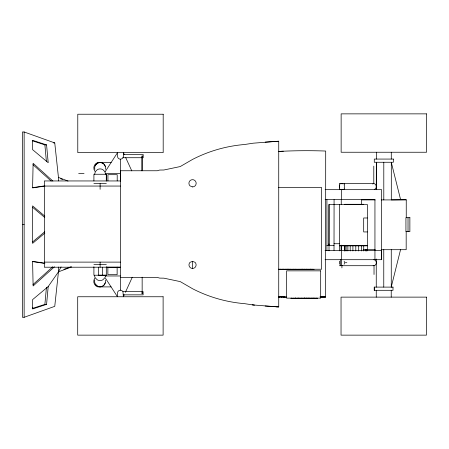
<?xml version="1.0" encoding="UTF-8"?>
<svg xmlns="http://www.w3.org/2000/svg" width="449" height="449" viewBox="0 0 449 449"><rect width="100%" height="100%" fill="white"/><g stroke="black" fill="none" stroke-linecap="round" stroke-linejoin="round"><path stroke-width="0.67" d="M93.908 266.762L93.908 275.226L106.306 275.226L106.306 266.762M98.359 267.211L98.359 275.226L106.306 275.226M102.585 275.226L102.585 267.211M106.306 180.958L106.306 174.257L93.908 174.257L93.908 180.953M367.377 249.695L367.377 204.514L329.01 204.514L328.943 245.48L329.01 243.964M32.233 308.514L44.883 304.377L46.449 287.242M48.2 286.557L32.592 299.623L32.592 308.951L46.573 304.377L48.2 286.557L58.449 271.858L61.07 266.908M58.449 267.02L58.449 271.858L54.756 306.347L24.139 317.297L22.45 317.297L22.45 131.972L24.139 131.972L54.756 142.928L58.449 177.417L58.449 180.891M94.644 174.257L95.379 171.585L97.377 169.627A5.511 5.455 0 0 1 102.838 169.627L104.836 171.585L105.571 174.257M320.249 297.294A526.554 526.554 0 0 0 325.626 297.12L325.699 151.044A526.554 526.554 0 0 0 278.633 151.431M400.542 249.695L391.225 287.107M105.161 171.748L117.543 152.615L117.543 156.246A2.941 2.941 0 0 0 120.484 159.193C123.817 159.131 123.761 154.961 123.424 152.615L124.294 154.507M105.307 282.819L103.893 285.216L102.765 286.064A5.511 5.455 0 0 1 97.304 286.064L95.3 284.11M124.216 294.864L123.352 296.755L122.959 291.654A2.941 2.941 0 0 0 117.464 293.124L117.464 296.755L105.459 278.2M125.372 292.35L132.287 277.235M142.535 156.516C143.18 155.343 140.964 155.932 142.114 156.628M95.379 165.266L97.377 163.307A5.511 5.455 0 0 1 102.838 163.307L103.972 164.154L105.386 166.551M32.99 284.559L52.752 266.796M54.447 266.796L33.119 285.962L32.592 261.363L44.9 263.193M32.502 242.028L44.754 231.774M44.849 233.11L32.592 243.369L32.592 205.906L44.849 216.165M340.634 183.944L341.914 183.546L343.193 183.944M372.513 183.944C375.998 181.901 377.991 188.4 374.455 189.456M58.449 271.858L71.543 266.914M63.887 269.344L71.015 266.829M341.251 265.606L342.576 265.606M339.332 265.707L373.793 265.707L375.072 265.303L376.009 264.203A3.059 2.66 -90 0 0 376.009 261.2L375.072 260.1L373.793 259.696M32.266 187.704L44.58 185.875M44.9 186.077L32.592 187.912L33.119 163.307L52.887 181.076M192.542 261.312L190.017 262.356A3.57 3.57 0 0 0 190.017 267.402A3.57 3.57 0 0 0 195.068 267.402A3.57 3.57 0 0 0 195.068 262.356L192.542 261.312L192.542 268.446M142.153 292.726C140.863 293.102 142.849 294.247 142.529 292.944M276.606 141.368L278.734 141.227L278.734 306.936L253.152 304.966M277.291 141.3L253.152 143.197L244.593 144.505A138.157 138.157 0 0 0 192.66 159.367L180.234 166.557L163.857 169.997L159.67 170.048L157.285 170.76L120.411 170.755L120.411 290.183M265.207 142.108L278.734 141.227M278.734 151.436L283.336 151.206M406.25 217.709L406.25 199.676L391.309 199.912L391.309 162.409M53.627 142.928L54.756 142.928M32.233 140.756L44.883 144.892L46.573 144.892L48.2 162.718L32.592 149.652L32.592 140.324L46.573 144.892M123.424 154.529L143.197 154.529L143.197 157.722L123.032 157.722M111.161 162.476L97.871 162.476A5.702 5.702 0 0 0 94.93 171.344M78.67 173.398L84.047 173.398M105.464 173.398L120.484 173.398M120.411 180.958L44.333 180.947L44.333 267.222L120.411 267.206M372.541 183.546L339.332 183.484L339.332 189.557L344.495 189.557L344.495 188.204M93.908 183.641L106.306 183.641M44.333 186.054L120.411 186.054M278.431 187.463L321.563 187.463L321.563 269.243L278.431 269.243M325.127 189.674L381.644 189.674L381.644 259.696L325.059 259.696M325.127 199.631L374.943 199.631L374.943 259.696M375.263 199.912L361.35 199.912L361.35 204.722M381.184 199.912L406.177 199.912M344.596 204.289L363.724 204.289M409.943 217.709L405.93 217.709L405.93 231.662L409.87 231.662L409.87 217.709M367.377 217.984L363.684 217.984L363.684 231.937L367.377 231.937M22.45 224.635L24.139 224.635M334.017 243.728L339.528 243.728M326.844 245.48L334.078 245.407M339.528 245.407L367.377 245.407M339.596 245.844L367.377 245.844M363.235 249.695L375.313 249.695M381.184 249.695L406.177 249.695L406.177 231.662M325.059 250.368L381.577 250.368L381.577 259.696M44.333 262.115L120.411 262.115M345.298 262.704L346.858 262.704M93.908 264.528L106.306 264.528M106.306 267.211L120.298 267.206M279.284 269.608L283.409 269.608L283.409 269.243M283.774 269.608L287.994 269.608L287.994 269.243L287.899 269.608M314.087 269.608L310.012 269.608L310.012 269.243M105.392 275.972L120.411 275.972M120.411 277.409L157.285 277.398L159.67 278.111L163.857 278.161L180.234 281.602L192.66 288.791A138.157 138.157 0 0 0 244.593 303.659L253.073 304.961M111.088 286.9L97.871 286.9A5.674 5.674 0 0 1 94.891 278.01M122.959 291.654L143.119 291.654L143.119 294.847L123.352 294.847M278.56 296.694L285.121 296.694M320.115 296.694L325.699 296.694M278.565 297.176L281.585 297.176L281.585 296.694M286.069 297.176L282.129 297.176L282.129 296.694M290.829 298.417L297.345 298.417M304.04 298.417L304.04 298.13L304.08 298.417L301.745 298.417L301.745 298.13M317.342 298.417L313.952 298.417L313.952 298.13M44.883 304.377L46.573 304.377M320.075 296.941L325.626 297.12M278.543 296.727L283.263 296.963A526.554 526.554 0 0 0 286.619 297.098M265.135 306.05L278.734 306.936M276.505 306.79L277.213 306.858M252.209 304.826L254.6 305.107M32.266 261.565L44.58 263.4M373.13 265.606L373.793 265.707M60.615 178.786L62.568 179.482M58.449 177.417L68.04 181.065M32.451 307.891L33.686 308.368M32.502 207.247L44.754 217.501M32.99 164.71L51.192 181.076M125.731 157.655L131.787 170.878M391.298 162.375L400.615 199.676M44.883 144.892L46.387 161.348M408.023 217.709L408.023 231.662M391.281 152.245L391.281 159.069M391.264 249.695L391.264 287.079M391.225 290.301L391.225 297.126M383.794 162.28L383.794 199.912M383.766 249.695L383.766 287.079M376.402 152.245L376.402 159.069M376.256 258.994L376.256 287.107M376.256 290.301L376.256 297.126M374.488 287.107L374.488 290.301M374.028 265.628L374.028 274.491M373.793 166.141L373.793 183.546M367.007 249.593L367.007 250.985M366.625 249.593L366.625 250.985M365.508 249.593L365.508 250.985M363.724 245.407L363.724 250.985M361.406 245.407L361.406 250.985M358.7 245.407L358.7 250.985M355.799 245.407L355.799 250.985M352.903 245.407L352.903 250.985M350.198 245.407L350.198 250.985M347.88 245.407L347.88 250.985M346.095 245.407L346.095 250.985M344.978 245.407L344.978 250.985M344.596 246.108L344.596 250.985M344.495 183.484L344.495 184.831M341.914 265.707L341.914 267.901M341.605 189.674L341.605 199.631M341.627 259.696L341.627 265.707M341.537 250.368L341.537 259.696M341.251 199.794L341.251 204.514M341.251 245.844L341.251 250.694M341.184 245.115L341.184 250.671M340.684 259.696L340.684 265.707M339.596 204.514L339.528 250.851M334.078 199.631L334.017 250.368M329.01 204.514L329.01 250.851M326.911 199.631L326.911 250.694M317.061 298.13L317.045 298.417M316.893 298.13L316.893 298.417M316.82 298.13L316.82 298.417M315.316 298.13L315.316 298.417M314.205 298.13L314.205 298.417M313.997 298.13L313.997 298.417M313.688 298.13L313.688 298.417L311.668 298.417L311.668 298.13M313.307 269.243L313.307 269.608M312.914 298.13L312.874 298.417M312.796 298.13L312.796 298.417M312.538 269.243L312.538 269.608M312.308 269.243L312.364 269.608M312.145 269.243L312.145 269.608M311.988 269.243L311.988 269.608M311.786 269.243L311.786 269.608M311.398 298.13L311.398 298.417L308.542 298.417L308.542 298.13M311.095 269.243L311.095 269.608M310.77 269.243L310.77 269.608M310.646 269.243L310.702 269.608M310.551 269.243L310.551 269.608M310.478 269.243L310.45 269.608M310.287 269.243L310.321 269.608M310.259 298.13L310.259 298.417M310.164 269.243L310.22 269.608M310.091 269.243L310.096 269.608M309.602 269.243L309.602 269.608L305.965 269.608L305.965 269.243M309.642 298.13L309.642 298.417M309.586 298.13L309.586 298.417M308.912 269.243L308.912 269.608M308.839 269.243L308.794 269.608M308.772 298.13L308.772 298.417M308.205 269.243L308.278 269.608M308.003 298.13L308.081 298.417L304.428 298.417L304.428 298.13M307.733 298.417L307.733 298.13L307.638 298.417M307.705 269.243L307.705 269.608M307.621 269.243L307.621 269.608M307.015 269.243L307.015 269.608M306.886 298.13L306.886 298.417M306.499 269.243L306.499 269.608M306.414 298.13L306.414 298.417M306.403 269.243L306.319 269.608L306.269 269.243M306.196 298.13L306.196 298.417M306.089 269.243L306.089 269.608M305.522 269.243L305.522 269.608L301.885 269.608L301.885 269.243M305.157 298.13L305.157 298.417M304.832 269.243L304.832 269.608M304.759 269.243L304.759 269.608M304.714 269.243L304.714 269.608M304.708 298.13L304.708 298.417M304.579 298.13L304.579 298.417M304.484 298.13L304.484 298.417M304.197 269.243L304.197 269.608M304.119 269.243L304.119 269.608M303.619 269.243L303.619 269.608M303.541 269.243L303.541 269.608M302.991 298.13L302.991 298.417M302.935 269.243L302.935 269.608M302.525 269.243L302.508 269.608M302.418 269.243L302.418 269.608M302.317 269.243L302.317 269.608M302.239 269.243L302.239 269.608M302.183 269.243L302.183 269.608M302.009 269.243L302.009 269.608M301.992 298.13L301.992 298.417M301.475 269.243L301.475 269.608L297.923 269.608L297.923 269.243M301.29 269.243L301.29 269.608M301.178 269.243L301.178 269.608M300.903 298.13L300.903 298.417L297.951 298.417L297.951 298.13M300.549 269.243L300.549 269.608M300.392 269.243L300.392 269.608M300.055 269.243L300.055 269.608M299.663 269.243L299.663 269.608M299.472 298.13L299.472 298.417M299.225 269.243L299.292 269.608M298.209 269.243L298.209 269.608M298.203 298.13L298.203 298.417M298.153 269.243L298.153 269.608M298.147 298.13L298.147 298.417M297.996 298.13L297.996 298.417M297.025 269.243L297.025 269.608L293.096 269.608L293.096 269.243M296.267 269.243L296.267 269.608M295.981 269.243L295.981 269.608M295.908 269.243L295.908 269.608M295.56 269.243L295.56 269.608M295.498 298.13L295.526 298.417M295.408 269.243L295.408 269.608M295.431 298.13L295.431 298.417M295.358 298.13L295.358 298.417M295.122 298.13L295.122 298.417M294.791 269.243L294.791 269.608M294.667 269.243L294.667 269.608M293.983 269.243L293.983 269.608M293.466 269.243L293.466 269.608M293.292 269.243L293.292 269.608M293.298 298.13L293.298 298.417M293.186 269.243L293.186 269.608M292.445 269.243L292.445 269.608L288.381 269.608L288.426 269.243M292.305 269.243L292.305 269.608M291.76 298.13L291.743 298.417M291.541 298.13L291.541 298.417M291.423 269.243L291.401 269.608M290.963 269.243L290.963 269.608M290.8 269.243L290.8 269.608M290.694 269.243L290.694 269.608M290.632 269.243L290.632 269.608M290.116 269.243L290.116 269.608M289.801 269.243L289.801 269.608M289.437 269.243L289.453 269.608M289.089 269.243L289.089 269.608M288.976 269.243L288.976 269.608M288.864 269.243L288.864 269.608M288.746 269.243L288.769 269.608M288.696 269.243L288.696 269.608M288.505 269.243L288.505 269.608M287.876 269.243L287.876 269.608M287.747 269.243L287.758 269.608M287.624 269.243L287.646 269.608M287.607 269.243L287.607 269.608M287.433 269.243L287.489 269.608M287.349 269.243L287.394 269.608M286.894 269.243L286.894 269.608M286.726 269.243L286.726 269.608M286.58 269.243L286.58 269.608M286.209 269.243L286.209 269.608M285.974 269.243L285.974 269.608M285.794 269.243L285.794 269.608M285.474 269.243L285.474 269.608M285.194 269.243L285.194 269.608M285.109 269.243L285.109 269.608M284.761 269.243L284.761 269.608M284.453 296.694L284.453 297.176M284.088 269.243L284.088 269.608M283.942 269.243L283.942 269.608M283.774 269.243L283.83 269.608M283.532 296.694L283.532 297.176M283.285 269.243L283.285 269.608M283.117 269.243L283.117 269.608M283.072 269.243L283.072 269.608M282.937 269.243L282.96 269.608M282.859 269.243L282.859 269.608M282.752 269.243L282.775 269.608M282.589 269.243L282.589 269.608M282.342 269.243L282.342 269.608M281.675 269.243L281.675 269.608M281.332 296.694L281.332 297.176M281.125 269.243L281.125 269.608M280.917 269.243L280.917 269.608M280.563 269.243L280.563 269.608M280.457 269.243L280.457 269.608M280.322 269.243L280.322 269.608M280.148 269.243L280.148 269.608M279.952 269.243L279.952 269.608M279.789 269.243L279.789 269.608M279.716 269.243L279.716 269.608M279.682 296.694L279.682 297.176M278.857 269.243L278.857 269.608L278.683 269.243M278.661 296.694L278.661 297.176M142.664 156.897L142.664 170.8M142.153 277.179L142.153 293.163M141.789 156.897L141.789 170.8M120.484 159.193L120.484 181.076M117.206 180.88L117.206 174.683L107.94 174.683L107.94 180.88M117.133 267.11L117.133 274.687L107.867 274.687L107.867 267.11M106.306 174.257L106.306 180.868M100.11 183.641L100.11 189.338M100.11 262.115L100.11 267.211M24.139 131.972L24.139 317.297M339.697 188.052A3.059 2.66 -90 0 1 339.697 185.05M105.307 280.024A5.461 5.461 0 0 1 100.032 286.9A5.461 5.461 0 0 1 94.756 280.024M94.829 169.352A5.461 5.461 0 0 1 100.11 162.476A5.461 5.461 0 0 1 105.386 169.352M344.13 261.2A3.059 2.66 -90 0 1 344.13 264.203M339.697 264.203A3.059 2.66 -90 0 1 339.697 261.2M344.13 185.05A3.059 2.66 -90 0 1 344.13 188.052M94.571 275.226A5.354 5.298 0 0 0 95.3 277.897L97.304 279.856A5.511 5.455 0 0 0 102.765 279.856L104.763 277.897A5.354 5.298 0 0 0 105.498 275.226M376.335 162.375L376.313 189.674L376.335 162.375M426.55 113.861L341.139 113.861L341.139 152.245L426.55 152.245L426.55 113.861M163.189 114.231L77.778 114.231L77.778 152.615L163.189 152.615L163.189 114.231M393.346 159.069L374.286 159.069L374.286 162.263L393.346 162.263L393.346 159.069M320.681 270.848L286.591 270.848L286.591 298.13L320.681 298.13L320.681 270.848M392.998 287.107L374.208 287.107L374.208 290.301L392.998 290.301L392.998 287.107M163.116 296.755L77.705 296.755L77.705 335.139L163.116 335.139L163.116 296.755M426.449 297.126L341.038 297.126L341.038 335.139L426.449 335.139L426.449 297.126M192.542 186.919L189.978 185.858A3.631 3.631 0 0 1 190.73 180.144A3.631 3.631 0 0 1 196.05 182.35A3.631 3.631 0 0 1 192.542 186.919M311.657 269.608L311.657 269.243L311.645 269.608M306.611 269.608L306.611 269.243L306.594 269.608M295.302 269.608L295.302 269.243L295.268 269.608"/></g></svg>
